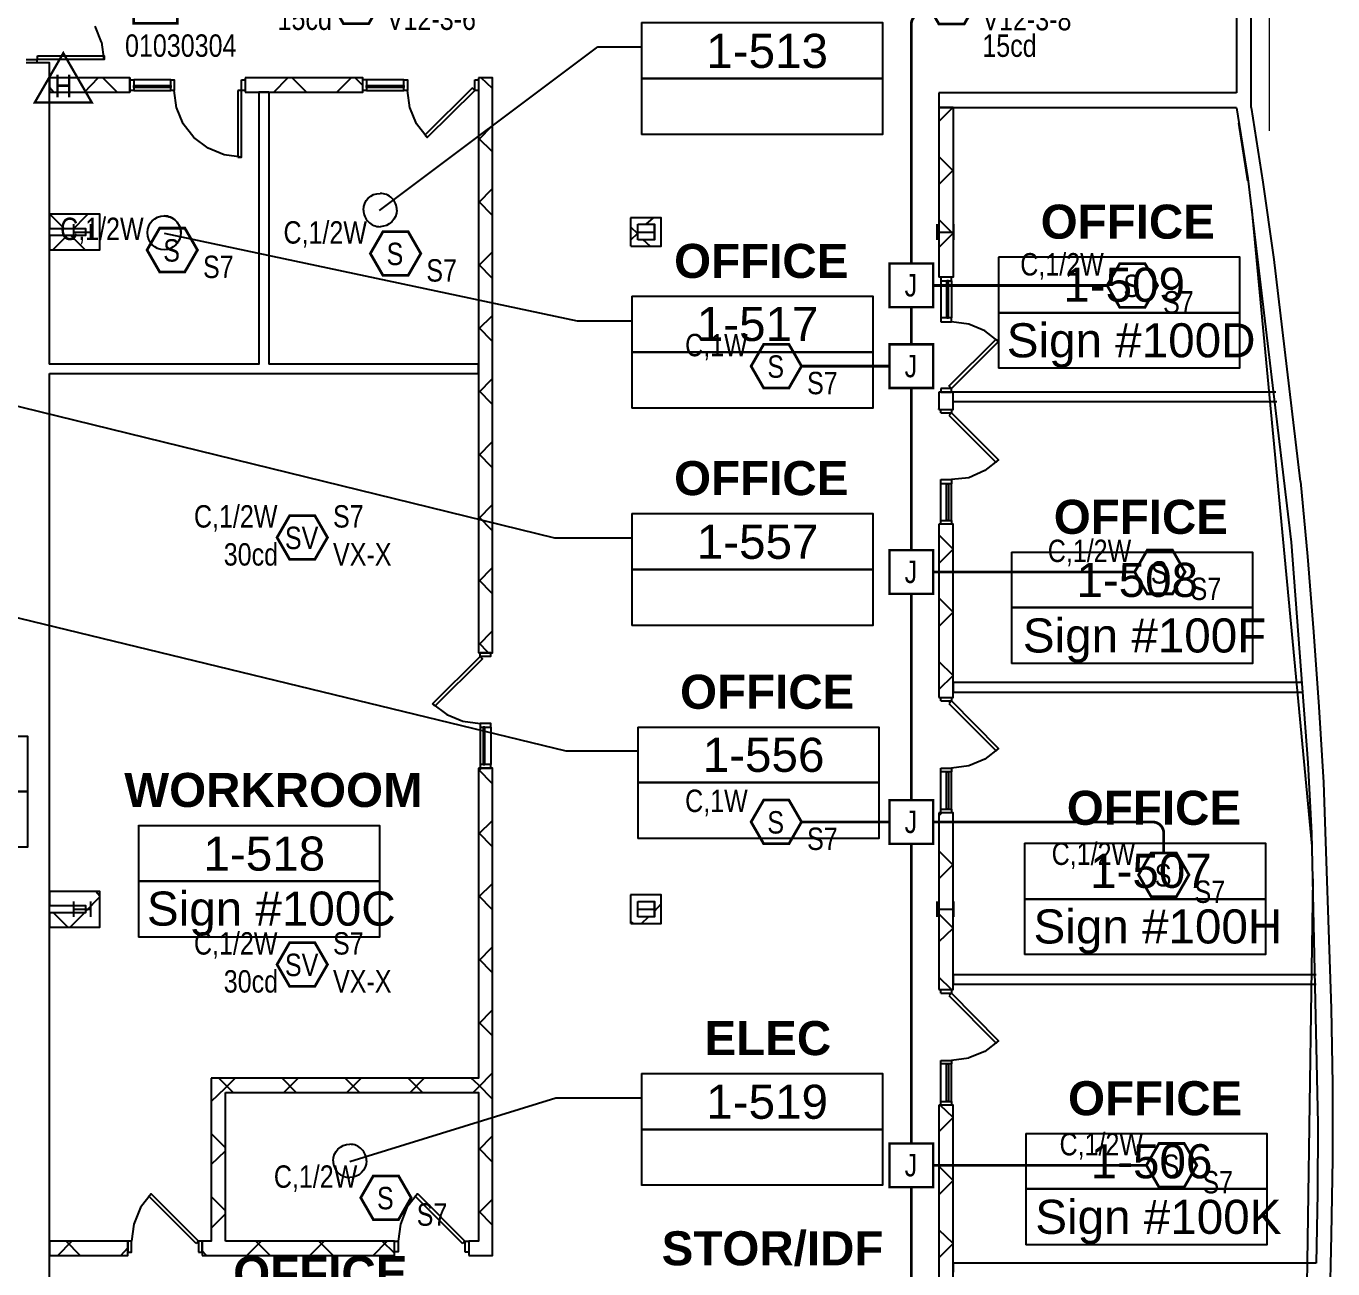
# Model space of a CAD drawing. Header units: inches. Extents: x 8199 to 15931, y 7617 to 15423.
# Drawn here: x 14418 to 15117, y 9744 to 10409 of the extents above; entities that cross this region are included whole.
import ezdxf
from ezdxf.enums import TextEntityAlignment as Align

# ---------------------------------------------------------------- set-up
doc = ezdxf.new("R2010")
doc.units = ezdxf.units.IN
doc.header["$LTSCALE"] = 0.25
doc.header["$MEASUREMENT"] = 0
doc.layers.add('A-WALL', color=113, linetype='Continuous', lineweight=13)
for name, color, linetype in [('BACKGROUND', 8, 'Continuous'), ('CONDUIT', 6, 'Continuous'), ('DOOR HOLDER', 1, 'Continuous'), ('JUNCTION BOX', 1, 'Continuous'), ('SMOKE DETECTOR', 1, 'Continuous'), ('SPEAKER', 1, 'Continuous'), ('SPEAKER STROBE', 1, 'Continuous')]:
    doc.layers.add(name, color=color, linetype=linetype)
doc.styles.add('Arial', font='arial.ttf', dxfattribs={"width": 0.8})
doc.styles.add('PDF Arial', font='arial.ttf')
doc.styles.add('PDF Arial Bold', font='arialbd.ttf')

# ---------------------------------------------------------------- blocks, each defined once
blk = doc.blocks.new('150X-AQN5')
at = {"layer": 'DOOR HOLDER', "const_width": 1.25}
blk.add_lwpolyline([(15.26, -8.81), (0, 17.63), (-15.26, -8.81)], close=True, dxfattribs=at)
at = {"layer": 'DOOR HOLDER', "style": 'Arial', "width": 0.8}
blk.add_text('H', height=12, dxfattribs=at).set_placement((0, 0), align=Align.MIDDLE)
blk.add_attdef('SUBSCRIPT', text='', height=12, dxfattribs=at).set_placement((11.35, 10.49), align=Align.MIDDLE_LEFT)
blk = doc.blocks.new('GC-S7')
at = {"layer": 'SPEAKER', "const_width": 1.46}
blk.add_lwpolyline([(13.83, 0.21), (7.08, 11.9), (-6.42, 11.9), (-13.17, 0.21), (-6.42, -11.49), (7.08, -11.49)], close=True, dxfattribs=at)
at = {"layer": 'SPEAKER', "style": 'Arial', "width": 0.8}
blk.add_text('S', height=12, dxfattribs=at).set_placement((0, 0), align=Align.MIDDLE)
for tag, p in [('C', (-14.98, 11.52)), ('1/2W', (-14.65, -8.82))]:
    blk.add_attdef(tag, text='', height=12, dxfattribs=at).set_placement(p, align=Align.MIDDLE_RIGHT)
blk.add_attdef('Speaker_Circuit', text='', height=12, dxfattribs=at).set_placement((16.8, -8.82), align=Align.MIDDLE_LEFT)
blk = doc.blocks.new('GC-S7VM')
at = {"layer": 'SPEAKER STROBE', "const_width": 1.46}
blk.add_lwpolyline([(13.83, 0.21), (7.08, 11.9), (-6.42, 11.9), (-13.17, 0.21), (-6.42, -11.49), (7.08, -11.49)], close=True, dxfattribs=at)
at = {"layer": 'SPEAKER STROBE', "style": 'Arial', "width": 0.8}
blk.add_text('SV', height=12, dxfattribs=at).set_placement((0, 0), align=Align.MIDDLE)
for tag, p in [('C', (-12.95, 11.52)), ('CANDELA', (-12.62, -8.82)), ('1/2W', (-12.62, -29.16))]:
    blk.add_attdef(tag, text='', height=12, dxfattribs=at).set_placement(p, align=Align.MIDDLE_RIGHT)
for tag, p in [('Speaker_Circuit', (16.8, 11.52)), ('Visual_Circuit', (16.8, -8.82))]:
    blk.add_attdef(tag, text='', height=12, dxfattribs=at).set_placement(p, align=Align.MIDDLE_LEFT)
blk = doc.blocks.new('SIGA-PD')
at = {"layer": 'SMOKE DETECTOR', "const_width": 1.3}
blk.add_lwpolyline([(-11.5, -11.68), (-11.5, 11.7), (11.89, 11.7), (11.89, -11.68)], close=True, dxfattribs=at)
at = {"layer": 'SMOKE DETECTOR', "style": 'Arial', "width": 0.8}
blk.add_text('SD', height=12, dxfattribs=at).set_placement((0, 0), align=Align.MIDDLE)
for tag, p in [('ADDRESS', (20.64, 8.96)), ('ZONE', (20.64, -8.58))]:
    blk.add_attdef(tag, text='', height=12, dxfattribs=at).set_placement(p, align=Align.MIDDLE_LEFT)
blk.add_attdef('SUBSCRIPT', text='', height=12, dxfattribs=at).set_placement((-16.56, -9.02), align=Align.MIDDLE_RIGHT)
blk = doc.blocks.new('JUNCTION BOX')
at = {"const_width": 1.3}
blk.add_lwpolyline([(-11.5, -11.68), (-11.5, 11.7), (11.89, 11.7), (11.89, -11.68)], close=True, dxfattribs=at)
at = {"style": 'Arial', "width": 0.8}
blk.add_text('J', height=12, dxfattribs=at).set_placement((0, 0), align=Align.MIDDLE)
blk.add_attdef('SUBSCRIPT', text='', height=12, dxfattribs=at).set_placement((-16.56, -9.02), align=Align.MIDDLE_RIGHT)

msp = doc.modelspace()

# ---------------------------------------------------------------- linework, layer by layer
at = {"layer": 'A-WALL', "color": 8, "lineweight": 9}
msp.add_line((15083.28, 10353.2), (15083.28, 10835.66), dxfattribs=at)
at = {"layer": 'BACKGROUND'}
for points in [[(15073.6, 10365.53), (15073.6, 10845.95), (15065.63, 10845.95)], [(14747.07, 10411.1), (14876.11, 10411.1), (14876.11, 10381.15), (14747.07, 10381.15), (14876.11, 10381.15), (14876.11, 10351.21), (14747.07, 10351.21)], [(14747.07, 10411.09), (14747.07, 10381.14), (14747.07, 10351.2)], [(14458.08, 10400.57), (14454.58, 10409.17)], [(14459.38, 10391.34), (14458.11, 10400.58)], [(14606.88, 10310.42), (14723.8, 10398.03)], [(14723.82, 10398.03), (14747.07, 10398.03)], [(14417.66, 10391.34), (14423.39, 10391.34), (14423.39, 10389.43)], [(14423.68, 10393.25), (14459.38, 10393.25), (14459.38, 10391.34), (14423.68, 10391.34)], [(14423.7, 10391.34), (14423.7, 10393.25)], [(14430.09, 10228.23), (14430.09, 10389.44), (14417.67, 10389.44)], [(14430.07, 10373.82), (14473.09, 10373.82), (14473.09, 10381.46), (14430.07, 10381.46)], [(14430.09, 10381.47), (14430.09, 10373.83)], [(14432.32, 10373.83), (14430.11, 10376.38)], [(14448.9, 10373.82), (14456.21, 10381.47)], [(14466.39, 10373.82), (14458.75, 10381.46)], [(14473.09, 10381.46), (14473.09, 10381.46)], [(14473.09, 10374.78), (14473.09, 10380.51)], [(14473.09, 10380.51), (14475.32, 10380.51), (14475.32, 10374.78), (14473.09, 10374.78)], [(14475.31, 10374.77), (14495.05, 10374.77), (14495.05, 10380.5), (14475.31, 10380.5)], [(14475.31, 10377.32), (14495.05, 10377.32), (14495.05, 10376.36), (14475.31, 10376.36)], [(14475.32, 10376.37), (14475.32, 10377.33)], [(14495.06, 10380.51), (14496.98, 10380.51), (14496.98, 10374.77), (14495.06, 10374.77)], [(14532.95, 10380.51), (14534.88, 10380.51), (14534.88, 10374.77), (14532.95, 10374.77)], [(14532.96, 10374.77), (14532.96, 10380.5)], [(14547.63, 10373.82), (14597.98, 10373.82), (14597.98, 10381.47), (14534.88, 10381.47)], [(14534.88, 10381.46), (14534.88, 10373.82)], [(14550.21, 10373.82), (14557.84, 10381.47)], [(14567.7, 10373.82), (14560.06, 10381.47)], [(14583.96, 10373.82), (14591.59, 10381.46)], [(14597.98, 10377.33), (14593.84, 10381.47)], [(14597.98, 10374.78), (14597.98, 10380.51)], [(14597.99, 10380.52), (14599.9, 10380.52), (14599.9, 10374.78), (14597.99, 10374.78)], [(14599.86, 10374.77), (14619.94, 10374.77), (14619.94, 10380.51), (14599.86, 10380.51)], [(14599.86, 10377.32), (14619.94, 10377.32), (14619.94, 10376.36), (14599.86, 10376.36)], [(14599.9, 10376.37), (14599.9, 10377.33)], [(14619.95, 10380.51), (14621.86, 10380.51), (14621.86, 10374.78), (14619.95, 10374.78)], [(14656.61, 10376.06), (14631.13, 10350.89)], [(14632.37, 10349.6), (14657.85, 10374.77), (14656.58, 10376.04)], [(14657.85, 10380.51), (14659.77, 10380.51), (14659.77, 10374.78), (14657.85, 10374.78)], [(14657.85, 10374.77), (14657.85, 10380.5)], [(14659.77, 10381.46), (14659.77, 10373.82), (14659.77, 10228.23), (14659.77, 10223.13), (14659.77, 10073.71)], [(14659.78, 10073.71), (14667.41, 10073.71), (14667.41, 10373.81), (14667.41, 10381.46), (14659.78, 10381.46)], [(14667.41, 10375.72), (14661.33, 10381.46)], [(14534.88, 10373.81), (14542.21, 10373.81), (14542.21, 10228.22), (14430.04, 10228.22)], [(14473.09, 10373.82), (14473.09, 10373.82)], [(14498.22, 10365.52), (14496.94, 10374.76)], [(14531.03, 10339.09), (14532.96, 10339.09), (14532.96, 10374.77), (14531.03, 10374.77)], [(14531.04, 10374.76), (14531.04, 10339.08)], [(14547.61, 10373.81), (14542.21, 10373.81), (14547.61, 10373.81), (14547.61, 10228.21)], [(14623.11, 10365.52), (14621.85, 10374.76)], [(14906.33, 10373.49), (14906.33, 10365.52), (14906.33, 10274.73)], [(15065.65, 10373.5), (14906.38, 10373.5)], [(14501.75, 10356.93), (14498.23, 10365.53)], [(14626.64, 10356.93), (14623.14, 10365.54)], [(14906.34, 10358.2), (14913.66, 10365.52)], [(14914.02, 10365.54), (14906.36, 10365.54), (14914.02, 10365.54), (14914.02, 10274.75), (14906.36, 10274.75)], [(14913.98, 10365.54), (15065.65, 10365.54)], [(15065.63, 10365.52), (15071.68, 10327.61)], [(15079.98, 10325.71), (15073.62, 10365.53)], [(14507.46, 10349.59), (14501.74, 10356.92)], [(14631.09, 10350.87), (14632.35, 10349.6), (14626.6, 10356.92)], [(14659.78, 10348.32), (14667.41, 10355.97)], [(15071.68, 10326.34), (15066.89, 10357.24)], [(14515.15, 10343.88), (14507.49, 10349.61)], [(14667.41, 10341.95), (14659.78, 10349.28)], [(14523.72, 10340.36), (14515.13, 10343.86)], [(14532.96, 10339.09), (14523.72, 10340.36)], [(14914.02, 10331.77), (14906.36, 10339.42)], [(14906.36, 10324.44), (14914.02, 10332.09)], [(14659.78, 10314.55), (14667.41, 10322.2)], [(15085.7, 10285.56), (15079.94, 10325.7)], [(14667.41, 10307.87), (14659.78, 10315.51)], [(14449.51, 10308.51), (14430.06, 10308.51)], [(14430.09, 10308.52), (14430.09, 10300.87)], [(14438.04, 10300.86), (14430.39, 10308.51)], [(14443.12, 10300.86), (14449.51, 10307.23)], [(14449.49, 10307.22), (14450.76, 10308.5)], [(14449.52, 10289.39), (14457.15, 10289.39), (14457.15, 10308.5), (14449.52, 10308.5)], [(14754.06, 10291.29), (14757.56, 10291.29), (14757.56, 10303.08), (14757.56, 10306.59), (14741.3, 10306.59)], [(14741.3, 10306.58), (14741.3, 10303.08), (14741.3, 10291.29)], [(14749.63, 10303.1), (14753.45, 10306.6)], [(14914.02, 10298), (14906.36, 10305.65)], [(14430.06, 10300.86), (14449.51, 10300.86), (14449.51, 10297.04), (14430.06, 10297.04)], [(14443.12, 10294.8), (14443.12, 10303.09)], [(14443.12, 10298.95), (14452.37, 10298.95)], [(14452.37, 10294.8), (14452.37, 10303.09)], [(14745.14, 10297.99), (14741.33, 10301.49)], [(14745.14, 10294.8), (14745.14, 10303.09)], [(14745.14, 10294.8), (14745.14, 10303.09)], [(14745.14, 10303.09), (14754.08, 10303.09), (14754.08, 10294.81), (14745.14, 10294.81)], [(14745.14, 10298.95), (14754.08, 10298.95)], [(14754.08, 10294.81), (14754.08, 10303.09)], [(14905.4, 10294.81), (14905.4, 10303.09)], [(14905.4, 10298.95), (14914.33, 10298.95)], [(14914.33, 10294.81), (14914.33, 10303.1)], [(14430.09, 10297.05), (14430.09, 10289.4)], [(14432, 10289.4), (14439.65, 10297.05)], [(14449.2, 10289.4), (14441.54, 10297.04)], [(14491.53, 10298.3), (14712.64, 10251.47)], [(14741.33, 10294.8), (14745.14, 10298.31)], [(14751.84, 10291.3), (14748.02, 10294.81)], [(14906.36, 10290.67), (14914.02, 10298.32)], [(14430.06, 10289.39), (14449.51, 10289.39)], [(14659.78, 10280.79), (14667.41, 10288.43)], [(14741.33, 10291.3), (14745.14, 10291.3)], [(14745.14, 10291.3), (14754.08, 10291.3)], [(14938.21, 10285.58), (15067.26, 10285.58), (15067.26, 10255.63), (14938.21, 10255.63), (15067.26, 10255.63), (15067.26, 10226), (14938.21, 10226)], [(14938.22, 10285.57), (14938.22, 10255.62), (14938.22, 10225.99)], [(14667.41, 10274.09), (14659.78, 10281.74)], [(14907.29, 10272.82), (14913.03, 10272.82), (14913.03, 10274.73), (14907.29, 10274.73)], [(14907.32, 10274.74), (14907.32, 10272.83), (14907.32, 10253.08), (14907.32, 10250.85)], [(14910.49, 10272.82), (14910.49, 10253.07)], [(14910.54, 10253.08), (14911.47, 10253.08), (14911.47, 10272.84), (14910.54, 10272.84)], [(14913.03, 10272.82), (14913.03, 10253.07)], [(14741.94, 10264.53), (14870.97, 10264.53), (14870.97, 10234.59), (14741.94, 10234.59), (14870.97, 10234.59), (14870.97, 10204.64), (14741.94, 10204.64)], [(14741.98, 10264.55), (14741.98, 10234.6), (14741.98, 10204.65)], [(14659.78, 10247.02), (14667.41, 10254.34)], [(14712.65, 10251.48), (14741.98, 10251.48)], [(14907.29, 10250.84), (14913.03, 10250.84), (14913.03, 10253.07), (14907.29, 10253.07)], [(14922.28, 10249.57), (14913.03, 10250.84)], [(14930.9, 10246.07), (14922.28, 10249.57)], [(14667.41, 10240.32), (14659.78, 10247.97)], [(14938.22, 10240.33), (14930.88, 10246.07)], [(14911.74, 10216.43), (14936.92, 10241.6)], [(14936.94, 10241.61), (14938.22, 10240.33), (14913.03, 10215.16)], [(14430.08, 10223.13), (14659.77, 10223.13), (14659.77, 10228.23), (14547.65, 10228.23)], [(14430.09, 9738.57), (14430.09, 10223.13)], [(14357.75, 10219.3), (14700.54, 10135.19)], [(14659.78, 10212.93), (14667.41, 10220.57)], [(14907.29, 10213.25), (14913.03, 10213.25), (14913.03, 10215.16), (14911.76, 10216.43)], [(14913.03, 10215.16), (14907.29, 10215.16)], [(14907.32, 10215.16), (14907.32, 10213.25)], [(14667.41, 10206.56), (14659.78, 10214.2)], [(14906.33, 10213.24), (14906.33, 10204)], [(14906.36, 10204.02), (14914.02, 10204.02), (14914.02, 10208.16), (14914.02, 10213.26)], [(14914.02, 10208.16), (14914.02, 10213.26), (14906.36, 10213.26)], [(14913.98, 10208.15), (15087.31, 10208.15)], [(15086.68, 10213.25), (14914.03, 10213.25)], [(14906.33, 10204), (14906.33, 10204.32)], [(14907.29, 10204), (14913.03, 10204), (14913.03, 10202.09)], [(14907.29, 10202.09), (14913.03, 10202.09), (14911.76, 10200.82)], [(14907.32, 10202.1), (14907.32, 10204.02)], [(14911.74, 10200.82), (14936.92, 10175.65)], [(14936.94, 10175.66), (14938.22, 10176.93), (14913.03, 10202.1)], [(14659.78, 10179.16), (14667.41, 10186.81)], [(14667.41, 10172.79), (14659.78, 10180.43)], [(14938.22, 10176.93), (14930.88, 10171.2)], [(14907.29, 10166.41), (14913.03, 10166.41), (14913.03, 10164.18), (14907.29, 10164.18)], [(14907.32, 10142.53), (14907.32, 10144.44), (14907.32, 10164.19), (14907.32, 10166.42)], [(14922.28, 10167.37), (14913.03, 10166.42)], [(14930.9, 10171.2), (14922.28, 10167.38)], [(14910.49, 10144.43), (14910.49, 10164.19)], [(14910.54, 10164.2), (14911.47, 10164.2), (14911.47, 10144.44), (14910.54, 10144.44)], [(14913.03, 10144.43), (14913.03, 10164.18)], [(15103.87, 10125.32), (15100.07, 10165.46)], [(14659.78, 10145.39), (14667.41, 10153.04)], [(14667.41, 10139.02), (14659.78, 10146.66)], [(14741.94, 10148.25), (14870.97, 10148.25), (14870.97, 10118.3), (14741.94, 10118.3), (14870.97, 10118.3), (14870.97, 10088.36), (14741.94, 10088.36)], [(14741.98, 10148.26), (14741.98, 10118.32), (14741.98, 10088.37)], [(14906.33, 10142.52), (14906.33, 10049.81)], [(14914.02, 10057.79), (14914.02, 10142.53), (14906.36, 10142.53)], [(14907.29, 10144.43), (14913.03, 10144.43), (14913.03, 10142.52), (14907.29, 10142.52)], [(14700.58, 10135.2), (14741.98, 10135.2)], [(14906.36, 10121.5), (14914.02, 10129.15), (14906.36, 10136.8)], [(14945.23, 10127.56), (15074.27, 10127.56), (15074.27, 10097.93), (14945.23, 10097.93), (15074.27, 10097.93), (15074.27, 10067.98), (14945.23, 10067.98)], [(14945.23, 10127.55), (14945.23, 10097.92), (14945.23, 10067.98)], [(15107.04, 10084.85), (15103.85, 10125.31)], [(14659.78, 10111.62), (14667.41, 10119.26)], [(14667.41, 10105.25), (14659.78, 10112.89)], [(14906.36, 10087.74), (14914.02, 10095.38), (14906.36, 10103.03)], [(14377.22, 10101.11), (14706.61, 10021.15)], [(14659.78, 10077.85), (14667.41, 10085.49)], [(15109.95, 10044.72), (15107.06, 10084.87)], [(14665.17, 10073.7), (14659.76, 10079.12)], [(14635.21, 10046.3), (14660.71, 10071.79), (14660.71, 10073.7)], [(14660.74, 10071.8), (14662.01, 10070.53), (14636.51, 10045.04)], [(14660.73, 10071.8), (14666.47, 10071.8), (14666.47, 10073.71), (14660.73, 10073.71)], [(14906.36, 10053.96), (14914.02, 10061.61), (14906.36, 10068.94)], [(14906.36, 10049.83), (14914.02, 10049.83), (14914.02, 10052.69), (14914.02, 10057.79), (14914.02, 10052.69)], [(15101.02, 10057.78), (14913.99, 10057.78)], [(14907.29, 10049.81), (14913.03, 10049.81), (14913.03, 10047.9)], [(14907.29, 10047.9), (14913.03, 10047.9), (14911.76, 10046.62)], [(14907.32, 10047.91), (14907.32, 10049.82)], [(14936.94, 10021.15), (14938.22, 10022.42), (14913.03, 10047.91)], [(14913.99, 10052.68), (15101.33, 10052.68)], [(14636.51, 10045.04), (14635.24, 10046.31)], [(14635.25, 10046.32), (14642.9, 10040.58)], [(14642.87, 10040.57), (14651.46, 10037.06)], [(14911.74, 10046.62), (14936.92, 10021.14)], [(15112.49, 10004.26), (15109.95, 10044.73)], [(14651.49, 10037.07), (14660.71, 10035.79), (14660.71, 10033.88), (14660.71, 10013.81), (14660.71, 10011.9)], [(14660.73, 10033.89), (14666.47, 10033.89), (14666.47, 10035.8), (14660.73, 10035.8)], [(14662.31, 10013.81), (14663.25, 10013.81), (14663.25, 10033.88), (14662.31, 10033.88)], [(14662.32, 10033.89), (14662.32, 10013.82)], [(14666.47, 10033.89), (14666.47, 10013.82)], [(14745.14, 10033.89), (14745.14, 10004.26), (14745.14, 9974.31)], [(14745.15, 10033.89), (14874.19, 10033.89), (14874.19, 10004.26), (14745.15, 10004.26), (14874.19, 10004.26), (14874.19, 9974.32), (14745.15, 9974.32)], [(14289.26, 10029.12), (14418.3, 10029.12), (14418.3, 9999.49), (14289.26, 9999.49), (14418.3, 9999.49), (14418.3, 9969.54), (14289.26, 9969.54)], [(14706.59, 10021.14), (14745.14, 10021.14)], [(14938.22, 10022.42), (14930.88, 10016.68)], [(14659.77, 10011.9), (14659.77, 9845.92), (14524.37, 9845.92)], [(14659.78, 10010.32), (14661.38, 10011.91)], [(14659.78, 9750.98), (14667.41, 9750.98), (14667.41, 10011.9), (14659.78, 10011.9)], [(14660.73, 10011.91), (14666.47, 10011.91), (14666.47, 10013.82), (14660.73, 10013.82)], [(14907.29, 10011.9), (14913.03, 10011.9), (14913.03, 10009.99), (14907.29, 10009.99)], [(14907.32, 9988.01), (14907.32, 9989.93), (14907.32, 10010), (14907.32, 10011.91)], [(14922.28, 10013.18), (14913.03, 10011.9)], [(14930.9, 10016.69), (14922.28, 10013.18)], [(15103.87, 10014.77), (15105.79, 9977.18)], [(14667.41, 10003.62), (14659.78, 10011.26)], [(14910.49, 9989.92), (14910.49, 10009.99)], [(14910.54, 10010), (14911.47, 10010), (14911.47, 9989.93), (14910.54, 9989.93)], [(14913.03, 9989.92), (14913.03, 10009.99)], [(14659.78, 9976.54), (14667.41, 9983.87)], [(14906.33, 9988), (14906.33, 9893.38)], [(14914.02, 9901.36), (14914.02, 9988.02), (14906.36, 9988.02)], [(14906.37, 9986.41), (14907.94, 9988.01)], [(14907.29, 9989.92), (14913.03, 9989.92), (14913.03, 9988), (14907.29, 9988)], [(14477.82, 9981.31), (14606.86, 9981.31), (14606.86, 9951.36), (14477.82, 9951.36), (14606.86, 9951.36), (14606.86, 9921.42), (14477.82, 9921.42)], [(14477.87, 9981.32), (14477.87, 9951.37), (14477.87, 9921.43)], [(14667.41, 9969.85), (14659.78, 9977.49)], [(14952.19, 9971.75), (15081.23, 9971.75), (15081.23, 9941.81), (14952.19, 9941.81), (15081.23, 9941.81), (15081.23, 9912.18), (14952.19, 9912.18)], [(14952.24, 9971.77), (14952.24, 9941.82), (14952.24, 9912.19)], [(14914.02, 9959.98), (14906.36, 9967.63)], [(14906.36, 9952.66), (14914.02, 9960.3)], [(14659.78, 9942.77), (14667.41, 9950.1)], [(14449.51, 9945.96), (14430.06, 9945.96)], [(14430.09, 9945.97), (14430.09, 9938.32)], [(14449.52, 9926.84), (14457.15, 9926.84), (14457.15, 9945.96), (14449.52, 9945.96)], [(14449.52, 9935.44), (14457.15, 9943.09)], [(14457.15, 9943.41), (14454.92, 9945.96)], [(14667.41, 9936.08), (14659.78, 9943.72)], [(14741.3, 9944.04), (14741.3, 9940.53), (14741.3, 9928.74)], [(14754.06, 9928.74), (14757.56, 9928.74), (14757.56, 9940.53), (14757.56, 9944.04), (14741.3, 9944.04)], [(14430.06, 9938.31), (14449.51, 9938.31), (14449.51, 9934.49), (14430.06, 9934.49)], [(14443.12, 9932.25), (14443.12, 9940.54)], [(14443.12, 9936.4), (14452.37, 9936.4)], [(14452.37, 9932.26), (14452.37, 9940.54)], [(14745.14, 9940.55), (14754.08, 9940.55), (14754.08, 9932.26), (14745.14, 9932.26)], [(14745.14, 9932.26), (14745.14, 9940.54)], [(14745.14, 9932.26), (14745.14, 9940.54)], [(14745.14, 9936.4), (14754.08, 9936.4)], [(14754.06, 9935.44), (14757.56, 9939.26)], [(14754.08, 9932.26), (14754.08, 9940.55)], [(14905.4, 9932.26), (14905.4, 9940.54)], [(14905.4, 9936.4), (14914.33, 9936.4)], [(14914.33, 9932.26), (14914.33, 9940.55)], [(14430.09, 9934.5), (14430.09, 9926.85)], [(14439.96, 9926.85), (14432.31, 9934.49)], [(14441.23, 9926.85), (14448.89, 9934.5)], [(14742.6, 9928.75), (14741.31, 9929.71)], [(14741.33, 9928.75), (14745.14, 9928.75)], [(14745.14, 9928.76), (14754.08, 9928.76)], [(14747.09, 9928.76), (14750.91, 9932.27)], [(14906.36, 9918.88), (14914.02, 9926.21), (14906.36, 9933.86)], [(14430.06, 9926.84), (14449.51, 9926.84)], [(14659.78, 9908.68), (14667.41, 9916.33)], [(14667.41, 9902.31), (14659.78, 9909.96)], [(14913.03, 9893.39), (14906.35, 9900.08)], [(14906.36, 9893.4), (14914.02, 9893.4), (14914.02, 9896.26), (14914.02, 9901.36), (14914.02, 9896.26)], [(15108.34, 9901.36), (14913.99, 9901.36)], [(14907.29, 9893.39), (14913.03, 9893.39), (14913.03, 9891.47)], [(14907.32, 9891.49), (14907.32, 9893.39)], [(14913.99, 9896.26), (15108.34, 9896.26)], [(14907.29, 9891.47), (14913.03, 9891.47), (14911.76, 9890.2)], [(14911.74, 9890.2), (14936.92, 9864.71)], [(14936.94, 9864.72), (14938.22, 9865.99), (14913.03, 9891.48)], [(14659.78, 9874.91), (14667.41, 9882.56)], [(15116.61, 9762.14), (15117.27, 9802.6), (15117.27, 9842.74), (15116.61, 9883.2)], [(14667.41, 9868.54), (14659.78, 9876.19)], [(14938.22, 9865.99), (14930.88, 9860.26)], [(14930.9, 9860.26), (14922.28, 9856.76)], [(14907.29, 9855.48), (14913.03, 9855.48), (14913.03, 9853.56), (14907.29, 9853.56)], [(14907.32, 9831.59), (14907.32, 9833.5), (14907.32, 9853.57), (14907.32, 9855.48)], [(14910.49, 9833.5), (14910.49, 9853.56)], [(14910.54, 9853.58), (14911.47, 9853.58), (14911.47, 9833.51), (14910.54, 9833.51)], [(14922.28, 9856.75), (14913.03, 9855.48)], [(14913.03, 9833.49), (14913.03, 9853.56)], [(14516.71, 9845.92), (14516.71, 9758.62), (14511.94, 9758.62)], [(14524.39, 9845.93), (14516.77, 9845.93)], [(14524.39, 9842.43), (14520.9, 9845.93)], [(14524.38, 9840.83), (14529.48, 9845.93)], [(14562.3, 9838.28), (14554.67, 9845.93)], [(14555.6, 9838.28), (14563.24, 9845.92)], [(14596.06, 9838.28), (14588.43, 9845.92)], [(14589.36, 9838.27), (14596.99, 9845.92)], [(14629.81, 9838.27), (14622.18, 9845.92)], [(14623.17, 9838.29), (14630.8, 9845.93)], [(14659.77, 9842.42), (14655.96, 9845.92)], [(14659.78, 9841.14), (14667.41, 9848.79)], [(14747.07, 9848.48), (14876.11, 9848.48), (14876.11, 9818.53), (14747.07, 9818.53), (14876.11, 9818.53), (14876.11, 9788.59), (14747.07, 9788.59)], [(14747.07, 9848.47), (14747.07, 9818.52), (14747.07, 9788.58)], [(14516.77, 9833.51), (14524.39, 9840.83)], [(14528.5, 9838.27), (14524.36, 9842.41)], [(14524.37, 9838.28), (14659.77, 9838.28), (14659.77, 9758.63), (14654.69, 9758.63)], [(14524.39, 9758.64), (14524.39, 9838.28)], [(14656.9, 9838.28), (14659.77, 9841.14)], [(14667.41, 9834.77), (14659.78, 9842.41)], [(14590.94, 9801.31), (14701.16, 9835.4)], [(14701.19, 9835.41), (14747.07, 9835.41)], [(14906.33, 9831.58), (14906.33, 9652.22)], [(14906.36, 9817.26), (14914.02, 9824.9), (14907, 9831.59)], [(14914.02, 9746.85), (14914.02, 9831.59), (14906.36, 9831.59)], [(14907.29, 9833.49), (14913.03, 9833.49), (14913.03, 9831.58), (14907.29, 9831.58)], [(14524.39, 9808.66), (14516.77, 9816.3)], [(14952.86, 9816.29), (14952.86, 9786.67), (14952.86, 9756.72)], [(14952.9, 9816.3), (15081.91, 9816.3), (15081.91, 9786.67), (14952.9, 9786.67), (15081.91, 9786.67), (15081.91, 9756.72), (14952.9, 9756.72)], [(15109.27, 9821.7), (15108.97, 9784.43)], [(14659.78, 9807.37), (14667.41, 9815.01)], [(14516.77, 9799.74), (14524.39, 9807.06)], [(14667.41, 9801), (14659.78, 9808.64)], [(14906.36, 9783.49), (14914.02, 9791.13), (14906.36, 9798.78)], [(14483.29, 9782.85), (14484.56, 9784.12), (14478.82, 9776.79)], [(14508.76, 9757.36), (14483.29, 9782.84)], [(14484.53, 9784.11), (14510.01, 9758.62), (14508.73, 9757.35)], [(14524.39, 9774.89), (14516.77, 9782.53)], [(14626, 9782.84), (14627.27, 9784.11), (14621.52, 9776.79)], [(14651.46, 9757.35), (14625.97, 9782.84)], [(14627.28, 9784.12), (14652.45, 9758.63), (14652.45, 9752.9)], [(14659.78, 9773.6), (14667.41, 9781.25)], [(15108.96, 9784.43), (15108.3, 9746.84)], [(14478.8, 9776.79), (14475.29, 9767.86)], [(14621.55, 9776.79), (14618.05, 9767.87)], [(14667.41, 9767.23), (14659.78, 9774.87)], [(14475.32, 9767.87), (14474.05, 9758.63)], [(14516.77, 9765.65), (14524.39, 9773.29)], [(14618.02, 9767.86), (14616.76, 9758.62)], [(14906.36, 9749.71), (14914.02, 9757.36), (14906.36, 9764.69)], [(15115.63, 9721.67), (15116.59, 9762.13)], [(14430.04, 9750.98), (14472.1, 9750.98), (14472.1, 9758.62), (14430.04, 9758.62)], [(14430.09, 9758.64), (14430.09, 9750.99)], [(14434.54, 9750.99), (14442.19, 9758.63)], [(14446.66, 9750.99), (14439, 9758.64)], [(14468.28, 9750.98), (14472.1, 9755.12)], [(14472.1, 9758.62), (14472.1, 9752.89)], [(14472.11, 9752.89), (14474.02, 9752.89), (14474.02, 9758.63), (14472.11, 9758.63)], [(14510.01, 9752.89), (14511.93, 9752.89), (14511.93, 9758.63), (14511.93, 9750.98)], [(14511.93, 9758.63), (14510.01, 9758.63)], [(14510.01, 9758.62), (14510.01, 9752.89)], [(14514.16, 9750.98), (14511.92, 9753.53)], [(14511.95, 9750.99), (14614.85, 9750.99), (14614.85, 9758.63), (14524.37, 9758.63)], [(14535.85, 9750.99), (14543.5, 9758.64)], [(14548.28, 9750.99), (14540.62, 9758.63)], [(14569.61, 9750.98), (14577.26, 9758.63)], [(14582.04, 9750.98), (14574.38, 9758.63)], [(14603.36, 9750.98), (14611.01, 9758.63)], [(14614.85, 9752.26), (14608.18, 9758.63)], [(14614.86, 9758.63), (14616.78, 9758.63), (14616.78, 9752.9), (14614.86, 9752.9)], [(14652.45, 9758.63), (14651.51, 9757.36)], [(14652.47, 9758.63), (14654.68, 9758.63), (14654.68, 9750.99)], [(14652.47, 9752.9), (14654.68, 9752.9)], [(14654.69, 9750.98), (14659.77, 9750.98)], [(14906.36, 9652.23), (14914.02, 9652.23), (14914.02, 9742.07), (14914.02, 9746.85), (14914.02, 9742.07)], [(15108.34, 9746.84), (14913.99, 9746.84)]]:
    msp.add_lwpolyline(points, dxfattribs=at)
at = {"layer": 'BACKGROUND', "ltscale": 1.041667}
msp.add_lwpolyline([(15065.65, 10845.96), (15065.65, 10373.5)], dxfattribs=at)
at = {"layer": 'BACKGROUND'}
msp.add_lwpolyline([(14473.09, 10373.82), (14473.09, 10381.46)], close=True, dxfattribs=at)
at = {"layer": 'BACKGROUND', "ltscale": 0.202}
msp.add_lwpolyline([(15071.73, 10327.63), (15094.94, 10132.96)], dxfattribs=at)
at = {"layer": 'BACKGROUND'}
msp.add_lwpolyline([(14500.45, 10298.62, 0.41442), (14491.53, 10307.54, -0.41442)], format="xyb", close=True, dxfattribs=at)
at = {"layer": 'BACKGROUND', "ltscale": 0.132537}
msp.add_lwpolyline([(15106.1, 9970.17), (15073.96, 10312.01)], dxfattribs=at)
at = {"layer": 'BACKGROUND', "ltscale": 0.211461}
msp.add_lwpolyline([(15100.03, 10165.45), (15085.73, 10285.58)], dxfattribs=at)
at = {"layer": 'BACKGROUND', "ltscale": 0.198788}
msp.add_lwpolyline([(15094.97, 10132.98), (15103.87, 10014.77)], dxfattribs=at)
at = {"layer": 'BACKGROUND', "ltscale": 0.211763}
msp.add_lwpolyline([(15116.59, 9883.19), (15112.49, 10004.27)], dxfattribs=at)
at = {"layer": 'BACKGROUND', "ltscale": 0.1985}
msp.add_lwpolyline([(15105.83, 9977.19), (15109.27, 9821.7)], dxfattribs=at)
at = {"layer": 'BACKGROUND', "ltscale": 0.190265}
msp.add_lwpolyline([(15101.33, 9590.73), (15106.75, 9952.66)], dxfattribs=at)
at = {"layer": 'BACKGROUND'}
for centre, radius, start, end in [((14607.19, 10310.74), 8.91, 359.93947, 90.03438), ((14607.17, 10310.71), 8.91, 179.90653, 270.06732), ((14590.99, 9801.66), 8.91, 359.92271, 90.15548), ((14590.97, 9801.62), 8.9, 179.85343, 269.98981)]:
    msp.add_arc(centre, radius, start, end, dxfattribs=at)
for points in [[(14598.27, 10310.73), (14598.27, 10315.82), (14602.1, 10319.65), (14607.18, 10319.65)], [(14598.27, 10310.73), (14598.27, 10315.82), (14602.1, 10319.65), (14607.18, 10319.65)], [(14482.61, 10298.62), (14482.61, 10303.72), (14486.45, 10307.54), (14491.53, 10307.54)], [(14482.61, 10298.62), (14482.61, 10303.72), (14486.45, 10307.54), (14491.53, 10307.54)], [(14616.1, 10310.73), (14616.1, 10305.95), (14611.95, 10301.81), (14607.18, 10301.81)], [(14616.1, 10310.73), (14616.1, 10305.95), (14611.95, 10301.81), (14607.18, 10301.81)], [(14491.53, 10289.38), (14486.45, 10289.38), (14482.61, 10293.52), (14482.61, 10298.62)], [(14491.53, 10289.38), (14486.45, 10289.38), (14482.61, 10293.52), (14482.61, 10298.62)], [(14500.45, 10298.62), (14500.45, 10293.52), (14496.29, 10289.38), (14491.53, 10289.38)], [(14500.45, 10298.62), (14500.45, 10293.52), (14496.29, 10289.38), (14491.53, 10289.38)], [(14582.07, 9801.65), (14582.07, 9806.74), (14585.89, 9810.57), (14590.96, 9810.57)], [(14582.07, 9801.65), (14582.07, 9806.74), (14585.89, 9810.57), (14590.96, 9810.57)], [(14599.9, 9801.65), (14599.9, 9796.87), (14595.76, 9792.73), (14590.96, 9792.73)], [(14599.9, 9801.65), (14599.9, 9796.87), (14595.76, 9792.73), (14590.96, 9792.73)]]:
    msp.add_open_spline(points, degree=3, dxfattribs=at)
at = {"layer": 'CONDUIT', "lineweight": 0, "const_width": 1.5}
for points in [[(14902.99, 10416.11), (14897.54, 10416.11, 0.414214), (14891.54, 10410.11), (14891.54, 10282.05)], [(15026.73, 9966.5), (15026.73, 9977.12, 0.414214), (15020.73, 9983.12), (14903.23, 9983.12)]]:
    msp.add_lwpolyline(points, format="xyb", dxfattribs=at)
for points in [[(14996.41, 10270.35), (14903.23, 10270.35)], [(14891.54, 10258.66), (14891.54, 10238.81)], [(14832.79, 10227.12), (14879.85, 10227.12)], [(14891.54, 10215.43), (14891.54, 10128.64)], [(15011.13, 10116.94), (14903.23, 10116.94)], [(14891.54, 10105.25), (14891.54, 9994.81)], [(14832.79, 9983.12), (14879.85, 9983.12)], [(14891.54, 9971.43), (14891.54, 9810.98)], [(15017.44, 9799.29), (14903.23, 9799.29)], [(14891.54, 9787.6), (14891.54, 9701.45)]]:
    msp.add_lwpolyline(points, dxfattribs=at)

# ---------------------------------------------------------------- block references
at = {"layer": 'DOOR HOLDER'}
msp.add_blockref('150X-AQN5', (14437.53, 10377.11), dxfattribs=at)
at = {"layer": 'JUNCTION BOX'}
for p in [(14891.34, 10270.35), (14891.34, 10227.11), (14891.34, 10116.94), (14891.34, 9983.11), (14891.34, 9799.28)]:
    msp.add_blockref('JUNCTION BOX', p, dxfattribs=at)
at = {"layer": 'SMOKE DETECTOR'}
ref = msp.add_blockref('SIGA-PD', (14486.7, 10422.38), dxfattribs=at)
ref.add_attrib('ZONE', '01030304', dxfattribs={"height": 12, "style": 'Arial', "width": 0.8}).set_placement((14470.59, 10398.75), align=Align.MIDDLE_LEFT)
at = {"layer": 'SPEAKER'}
for p, values in [((14495.54, 10289.11), {'C': 'C,1/2W', 'Speaker_Circuit': 'S7'}), ((14615.11, 10287.23), {'C': 'C,1/2W', 'Speaker_Circuit': 'S7'}), ((15009.59, 10270.15), {'C': 'C,1/2W', 'Speaker_Circuit': 'S7'}), ((14818.96, 10226.92), {'C': 'C,1W', 'Speaker_Circuit': 'S7'}), ((15024.31, 10116.74), {'C': 'C,1/2W', 'Speaker_Circuit': 'S7'}), ((14818.96, 9982.92), {'C': 'C,1W', 'Speaker_Circuit': 'S7'}), ((15026.4, 9954.6), {'C': 'C,1/2W', 'Speaker_Circuit': 'S7'}), ((15030.61, 9799.09), {'C': 'C,1/2W', 'Speaker_Circuit': 'S7'}), ((14609.95, 9781.75), {'C': 'C,1/2W', 'Speaker_Circuit': 'S7'})]:
    msp.add_blockref('GC-S7', p, dxfattribs=at).add_auto_attribs(values)
at = {"layer": 'SPEAKER STROBE'}
ref = msp.add_blockref('GC-S7VM', (14912.79, 10421.75), dxfattribs=at)
ref.add_attrib('C', 'C,1W', dxfattribs={"height": 12, "style": 'Arial', "width": 0.8}).set_placement((14963.12, 10450.59), align=Align.MIDDLE_RIGHT)
ref.add_attrib('Speaker_Circuit', 'S7', dxfattribs={"height": 12, "style": 'Arial', "width": 0.8}).set_placement((14929.59, 10433.27), align=Align.MIDDLE_LEFT)
ref.add_attrib('Visual_Circuit', 'V12-3-8', dxfattribs={"height": 12, "style": 'Arial', "width": 0.8}).set_placement((14929.59, 10412.93), align=Align.MIDDLE_LEFT)
ref.add_attrib('CANDELA', '15cd', dxfattribs={"height": 12, "style": 'Arial', "width": 0.8}).set_placement((14958.67, 10398.71), align=Align.MIDDLE_RIGHT)
for p, values in [((14593.96, 10421.96), {'C': 'C,1W', 'Speaker_Circuit': 'S7', 'Visual_Circuit': 'V12-3-6', 'CANDELA': '15cd'}), ((14565.15, 10135.2), {'C': 'C,1/2W', 'Speaker_Circuit': 'S7', 'Visual_Circuit': 'VX-X', 'CANDELA': '30cd'}), ((14565.15, 9906.6), {'C': 'C,1/2W', 'Speaker_Circuit': 'S7', 'Visual_Circuit': 'VX-X', 'CANDELA': '30cd'})]:
    msp.add_blockref('GC-S7VM', p, dxfattribs=at).add_auto_attribs(values)

# ---------------------------------------------------------------- texts
at = {"layer": 'BACKGROUND', "attachment_point": 7}
for s, insert, char_height, style in [('1-513', (14781.78, 10386.55), 18.245, 'PDF Arial'), ('OFFICE', (14960.83, 10295.13), 18.216, 'PDF Arial Bold'), ('OFFICE', (14764.58, 10274.11), 18.216, 'PDF Arial Bold'), ('1-509', (14972.93, 10261.36), 18.245, 'PDF Arial'), ('1-517', (14776.69, 10240.34), 18.245, 'PDF Arial'), ('Sign #100D', (14942.67, 10226.36), 18.245, 'PDF Arial'), ('OFFICE', (14764.58, 10157.82), 18.216, 'PDF Arial Bold'), ('OFFICE', (14967.84, 10137.11), 18.216, 'PDF Arial Bold'), ('1-557', (14776.69, 10123.73), 18.245, 'PDF Arial'), ('1-508', (14979.94, 10103.34), 18.245, 'PDF Arial'), ('Sign #100F', (14951.27, 10068.34), 18.245, 'PDF Arial'), ('OFFICE', (14767.77, 10043.45), 18.216, 'PDF Arial Bold'), ('1-556', (14779.87, 10009.68), 18.245, 'PDF Arial'), ('WORKROOM', (14470.21, 9990.88), 18.216, 'PDF Arial Bold'), ('OFFICE', (14974.84, 9981.33), 18.216, 'PDF Arial Bold'), ('1-518', (14512.58, 9956.8), 18.245, 'PDF Arial'), ('1-507', (14987.27, 9947.56), 18.245, 'PDF Arial'), ('Sign #100C', (14482.31, 9922.11), 18.245, 'PDF Arial'), ('Sign #100H', (14957, 9912.56), 18.245, 'PDF Arial'), ('ELEC', (14780.83, 9858.03), 18.216, 'PDF Arial Bold'), ('OFFICE', (14975.48, 9825.86), 18.216, 'PDF Arial Bold'), ('1-519', (14781.78, 9823.95), 18.245, 'PDF Arial'), ('1-506', (14987.59, 9792.09), 18.245, 'PDF Arial'), ('Sign #100K', (14957.96, 9757.09), 18.245, 'PDF Arial'), ('STOR/IDF', (14757.89, 9745.24), 18.216, 'PDF Arial Bold'), ('OFFICE', (14528.51, 9732.19), 18.216, 'PDF Arial Bold')]:
    msp.add_mtext(s, dxfattribs=dict(at, insert=insert, char_height=char_height, style=style))

doc.saveas('drawing.dxf')
